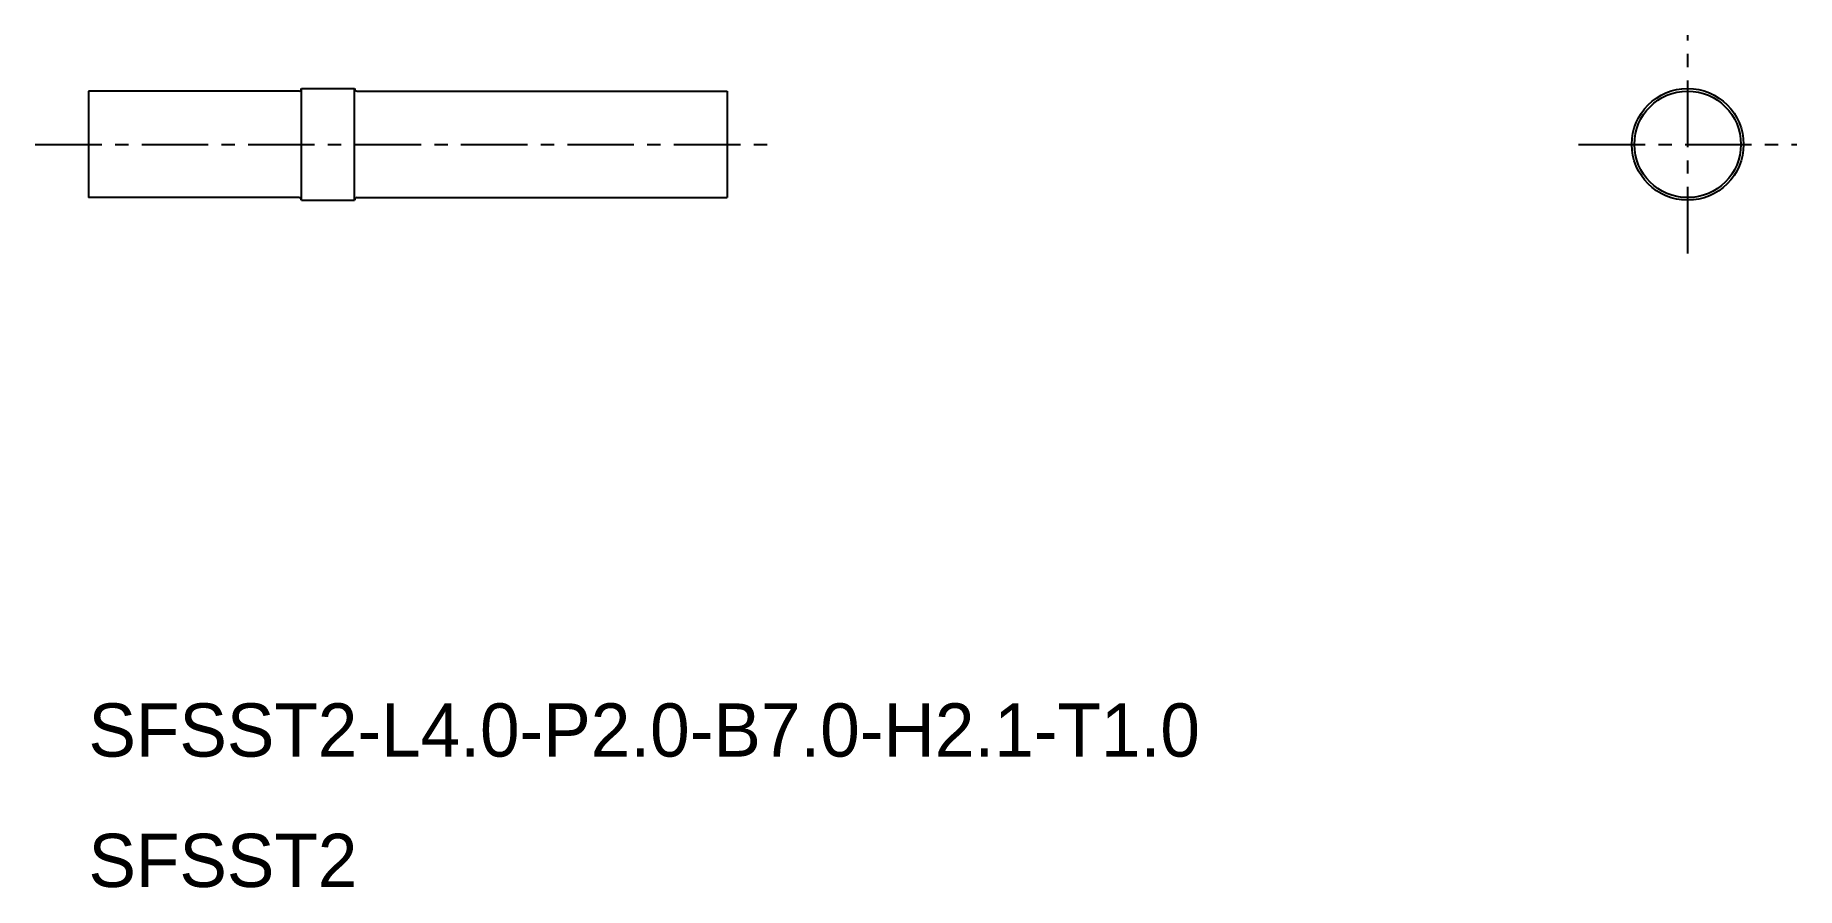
# Model space of a CAD drawing. Extents: x -1045.7 to -1012.6, y -559.7 to -543.7.
import ezdxf

# ---------------------------------------------------------------- set-up
doc = ezdxf.new("R2010")
doc.units = 0
doc.linetypes.add('CENTER', pattern=[2, 1.25, -0.25, 0.25, -0.25])
doc.layers.get('0').update_dxf_attribs({"linetype": 'CONTINUOUS'})
doc.layers.add('CENTER', color=1, linetype='CENTER')

msp = doc.modelspace()

# ---------------------------------------------------------------- linework, layer by layer
at = {"color": 7, "linetype": 'CONTINUOUS'}
for p, q in [((-1044.748, -544.777), (-1044.748, -546.777)), ((-1040.798, -544.777), (-1044.748, -544.777)), ((-1040.748, -544.727), (-1039.748, -544.727)), ((-1040.748, -544.727), (-1040.748, -544.727)), ((-1040.748, -546.827), (-1040.748, -544.727)), ((-1039.748, -546.827), (-1039.748, -544.727)), ((-1039.748, -544.727), (-1039.748, -544.727)), ((-1039.698, -544.777), (-1032.748, -544.777)), ((-1032.748, -544.777), (-1032.748, -546.777)), ((-1040.798, -546.777), (-1044.748, -546.777)), ((-1039.698, -546.777), (-1032.748, -546.777)), ((-1040.748, -546.827), (-1039.748, -546.827)), ((-1040.748, -546.827), (-1040.748, -546.827)), ((-1039.748, -546.827), (-1039.748, -546.827))]:
    msp.add_line(p, q, dxfattribs=at)
for radius in [1.05, 1]:
    msp.add_circle((-1014.698, -545.777), radius, dxfattribs=at)
for centre, start, end in [((-1040.798, -544.727), 270, 360), ((-1039.698, -544.727), 180, 270), ((-1040.798, -546.827), 0, 90), ((-1039.698, -546.827), 90, 180)]:
    msp.add_arc(centre, 0.05, start, end, dxfattribs=at)
at = {"layer": 'CENTER', "color": 1, "linetype": 'CENTER'}
for p, q in [((-1014.698, -547.827), (-1014.698, -543.727)), ((-1045.748, -545.777), (-1031.748, -545.777)), ((-1016.748, -545.777), (-1012.648, -545.777))]:
    msp.add_line(p, q, dxfattribs=at)

# ---------------------------------------------------------------- texts
at = {"color": 7, "linetype": 'CONTINUOUS'}
for s, p in [('SFSST2-L4.0-P2.0-B7.0-H2.1-T1.0', (-1044.748, -557.277)), ('SFSST2', (-1044.748, -559.726))]:
    msp.add_text(s, height=1, dxfattribs=at).set_placement(p)

doc.saveas('drawing.dxf')
